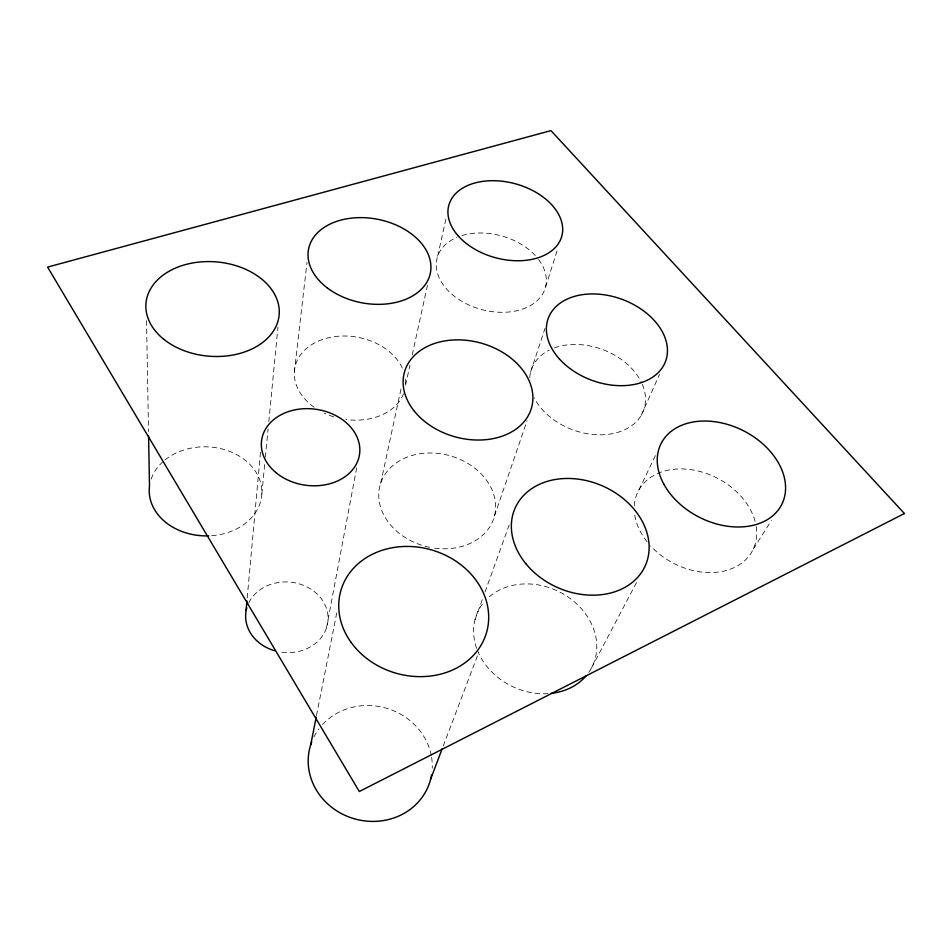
<?xml version="1.0" encoding="UTF-8"?>
<svg xmlns="http://www.w3.org/2000/svg" width="952" height="952" viewBox="0 0 952 952"><rect width="100%" height="100%" fill="white"/><g stroke="black" fill="none" stroke-linecap="round" stroke-linejoin="round"><path stroke-width="0.71" stroke-dasharray="4.76 3.57" d="M247.187 598.011L260.574 451.438M261.8 494.183L264.656 464.6M265.37 457.21L268.083 429.114M268.809 421.724L277.948 327.083M294.311 372.232L306.996 262.371M326.5 627.963L356.774 467.265M316.492 715.595L336.734 612.921M380.681 483.235L401.304 387.619M405.576 385.251L410.003 365.021M412.216 354.906L427.734 284.101M437.658 256.159L446.19 217.758M545.508 287.159L557.884 248.341M530.621 371.982L545.008 328.369M494.469 515.996L527.051 420.713M474.977 619.823L483.009 597.547M485.02 591.977L509.118 525.147M443.215 746.011L478.785 652.31M641.16 415.417L659.569 374.326M638.911 489.959L655.5 455.377M591.573 667.816L637.09 581.47M753.306 549.042L771.358 520.589M146.525 320.645L148.524 431.542M248.781 602.83A41.269 35.295 5.2 0 1 300.154 584.147A41.269 35.295 5.2 0 1 326.667 627.439A41.269 35.295 5.2 0 1 278.722 651.715M538.582 259.468A56.132 38.151 15.3 0 1 521.672 309.4A56.132 38.151 15.3 0 1 446.821 289.265A56.132 38.151 15.3 0 1 456.734 237.453M461.851 235.596A56.132 38.151 15.3 0 1 536.678 257.099M642.291 384.31A59.714 42.816 20.3 0 1 608.268 434.326A59.714 42.816 20.3 0 1 534.096 397.662M529.717 377.575A59.714 42.816 20.3 0 1 549.221 350.134M554.409 347.897A59.714 42.816 20.3 0 1 641.112 381.752M756.197 526.504A64.403 47.862 27.5 0 1 721.568 571.569A64.403 47.862 27.5 0 1 650.632 545.936M647.098 541.807A64.403 47.862 27.5 0 1 634.722 514.913M634.282 506A64.403 47.862 27.5 0 1 691.128 469.669A64.403 47.862 27.5 0 1 755.638 523.54M403.529 393.747A56.073 41.555 10.2 0 1 345.85 419.499M333.7 416.821A56.073 41.555 10.2 0 1 324.001 413.049M314.1 407.242A56.073 41.555 10.2 0 1 318.979 340.84A56.073 41.555 10.2 0 1 402.982 369.602M405.433 379.075A56.073 41.555 10.2 0 1 405.445 385.846M429.566 547.305A59.226 46.922 15.5 0 1 390.546 467.658A59.226 46.922 15.5 0 1 490.815 487.257A59.226 46.922 15.5 0 1 430.994 547.578M489.34 596.749A63.415 52.824 25.5 0 1 571.236 599.284A63.415 52.824 25.5 0 1 588.657 672.576M548.054 693.639A63.415 52.824 25.5 0 1 477.119 649.633M476.643 648.348A63.415 52.824 25.5 0 1 484.425 601.652M164.994 459.947A56.335 44.53 1.9 0 1 256.469 472.93A56.335 44.53 1.9 0 1 210.035 535.809M151.178 479.07A56.335 44.53 1.9 0 1 163.887 460.875M313.922 736.943A62.404 57.56 16 0 1 318.956 728.839M322.478 724.603A62.404 57.56 16 0 1 386.203 708.157A62.404 57.56 16 0 1 431.387 755.995M431.613 757.364A62.404 57.56 16 0 1 432.244 768.264"/><path stroke-width="1.43" d="M246.913 600.974L245.699 614.302A41.269 35.295 5.2 0 0 274.723 650.751M310.792 744.523L316.207 717.046M430.661 779.093L442.168 748.772M148.595 435.968L149.5 486.246A56.335 44.53 1.9 0 0 208.655 535.869M246.223 610.363A41.269 35.295 5.2 0 1 246.854 607.781M586.039 675.92A63.415 52.824 25.5 0 1 551.006 693.389M431.518 775.083A62.404 57.56 16 0 1 355.013 818.982A62.404 57.56 16 0 1 311.697 741.953M904.4 513.544L359.309 791.528L47.6 267.095L550.97 130.614L904.4 513.544M163.577 339.114A66.842 47.291 4.9 0 0 276.294 325.786A66.842 47.291 4.9 0 0 197.814 262.205A66.842 47.291 4.9 0 0 163.577 339.114M351.05 642.338A75.803 64.153 16 0 0 480.7 645.825A75.803 64.153 16 0 0 409.408 546.46A75.803 64.153 16 0 0 351.05 642.338M525.766 563.608A71.174 55.561 23.7 0 0 643.98 568.38A71.174 55.561 23.7 0 0 570.95 478.523A71.174 55.561 23.7 0 0 525.766 563.608M414.525 411.431A65.997 48.635 15.6 0 0 526.587 418.392A65.997 48.635 15.6 0 0 462.898 340.019A65.997 48.635 15.6 0 0 414.525 411.431M327.369 287.992A62.082 42.507 11 0 0 429.316 276.877A62.082 42.507 11 0 0 351.716 218.103A62.082 42.507 11 0 0 327.369 287.992M663.949 484.378A67.592 48.564 26.8 0 0 774.904 513.818A67.592 48.564 26.8 0 0 725.424 423.842A67.592 48.564 26.8 0 0 663.949 484.378M559.395 358.928A62.463 43.197 20 0 0 663.139 366.365A62.463 43.197 20 0 0 598.213 294.132A62.463 43.197 20 0 0 559.395 358.928M458.483 236.203A58.56 38.282 15.3 0 0 557.444 244.961A58.56 38.282 15.3 0 0 499.955 181.011A58.56 38.282 15.3 0 0 458.483 236.203M275.675 472.394A49.468 38.33 8.2 0 0 358.154 459.959A49.468 38.33 8.2 0 0 297.952 409.312A49.468 38.33 8.2 0 0 275.675 472.394"/></g></svg>
